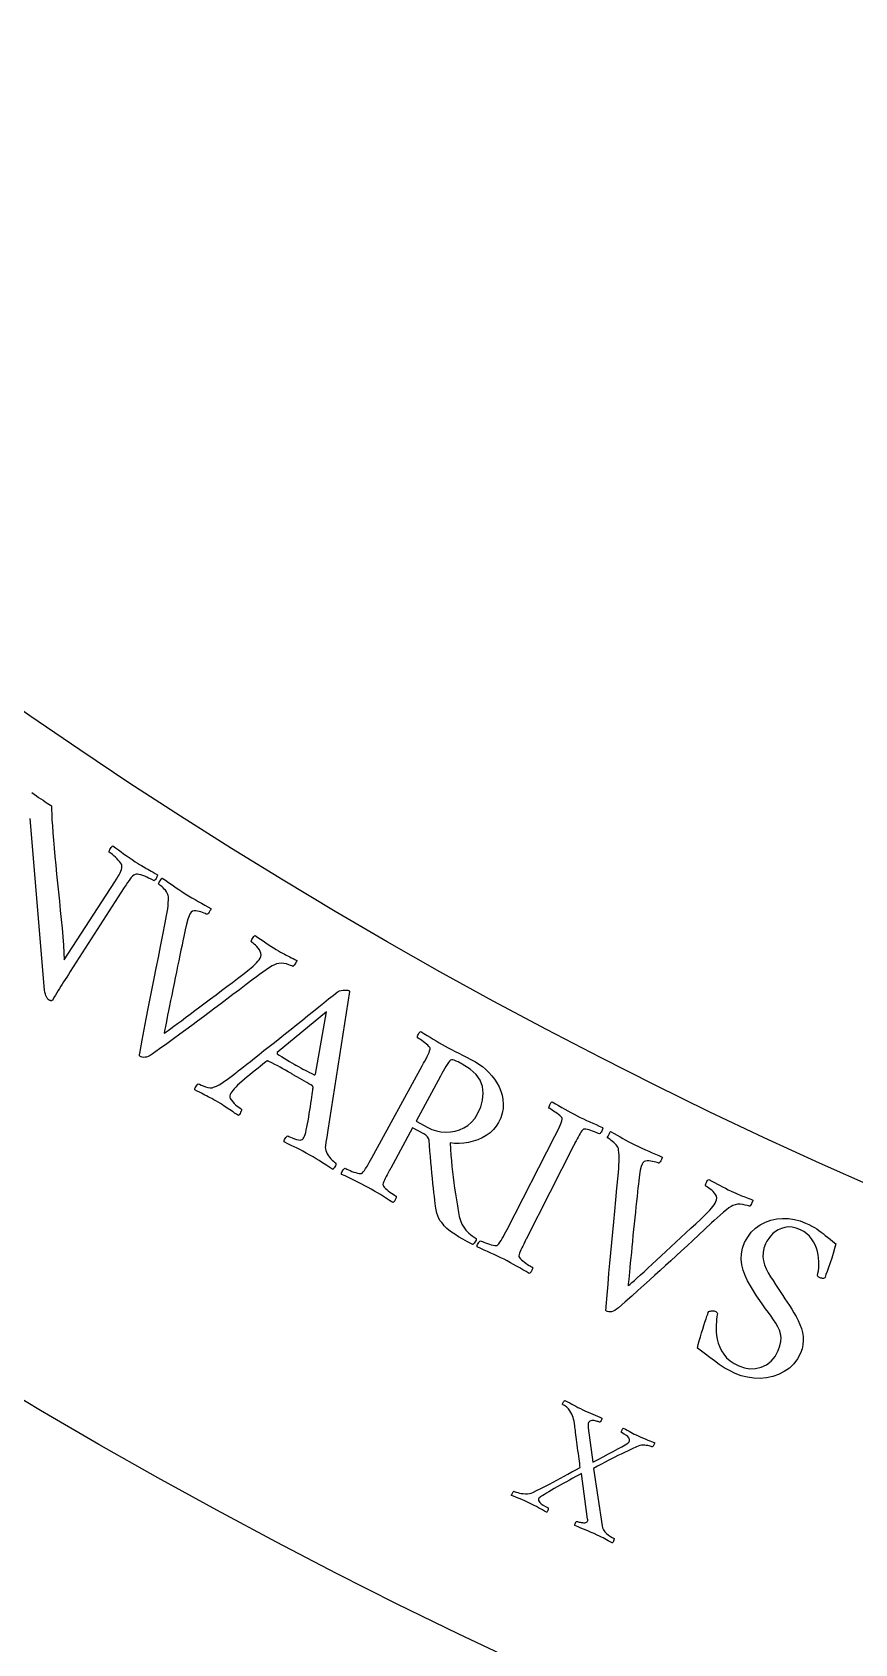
# Model space of a CAD drawing. Header units: millimetres. Extents: x -76 to 76, y -76 to 86.
# Drawn here: x -29.17 to -20.75, y -51.69 to -35.19 of the extents above; entities that cross this region are included whole.
import ezdxf

# ---------------------------------------------------------------- set-up
doc = ezdxf.new("R2010")
doc.units = ezdxf.units.MM
for name, color, linetype in [('CUT_OUTER', 1, 'Continuous'), ('ENGRAVE', 7, 'Continuous'), ('TEXT', 5, 'Continuous')]:
    doc.layers.add(name, color=color, linetype=linetype)

msp = doc.modelspace()

# ---------------------------------------------------------------- linework, layer by layer
at = {"layer": 'CUT_OUTER'}
msp.add_arc((0.0001, -0.0001), 75.9999, 179.913117, 0.0001, dxfattribs=at)
at = {"layer": 'ENGRAVE'}
for radius in [74.48, 74.48, 72.485, 68.78, 68.78, 65.854, 60.42, 60.42, 57.228, 51.3, 51.3]:
    msp.add_circle((0, 0), radius, dxfattribs=at)
at = {"layer": 'TEXT'}
msp.add_lwpolyline([(-29.1732, -42.9749), (-29.1498, -42.9917), (-29.1253, -43.0085), (-29.1253, -43.0085), (-29.1025, -43.024), (-29.08, -43.0392), (-29.0577, -43.0543), (-29.0356, -43.0691), (-29.0151, -43.0828), (-28.9972, -43.0943), (-28.982, -43.1035), (-28.9695, -43.1106), (-28.9697, -43.1498), (-28.9685, -43.1972), (-28.966, -43.2529), (-28.9621, -43.3169), (-28.9571, -43.3875), (-28.9511, -43.4632), (-28.9441, -43.5438), (-28.9362, -43.6295), (-28.9276, -43.7185), (-28.9186, -43.809), (-28.9093, -43.901), (-28.8997, -43.9945), (-28.89, -44.0882), (-28.8808, -44.1811), (-28.8719, -44.2731), (-28.8633, -44.3642), (-28.8556, -44.4524), (-28.8491, -44.5357), (-28.8439, -44.6141), (-28.84, -44.6876), (-28.3236, -43.8873), (-28.3065, -43.8606), (-28.2917, -43.8367), (-28.279, -43.8156), (-28.2685, -43.7973), (-28.2603, -43.7802), (-28.2544, -43.7627), (-28.2509, -43.7448), (-28.2499, -43.7265), (-28.2512, -43.7181), (-28.2557, -43.7078), (-28.2636, -43.6955), (-28.2747, -43.6814), (-28.2878, -43.6664), (-28.3016, -43.6516), (-28.3162, -43.6372), (-28.3315, -43.623), (-28.3463, -43.6101), (-28.3593, -43.5992), (-28.3704, -43.5905), (-28.3798, -43.584), (-28.3795, -43.5756), (-28.3772, -43.5668), (-28.373, -43.5576), (-28.3668, -43.5479), (-28.36, -43.5388), (-28.3541, -43.5312), (-28.3489, -43.5252), (-28.3447, -43.5208), (-28.3153, -43.5416), (-28.2869, -43.5619), (-28.2595, -43.5816), (-28.2331, -43.6009), (-28.2062, -43.6203), (-28.1774, -43.6404), (-28.1465, -43.6612), (-28.1136, -43.6827), (-28.0904, -43.6975), (-28.0693, -43.7108), (-28.0503, -43.7225), (-28.0335, -43.7326), (-28.0176, -43.7419), (-28.0014, -43.7513), (-27.9848, -43.7607), (-27.9678, -43.7701), (-27.9498, -43.78), (-27.9301, -43.7911), (-27.9087, -43.8032), (-27.8855, -43.8165), (-27.8866, -43.8226), (-27.8887, -43.8297), (-27.8917, -43.8377), (-27.8957, -43.8466), (-27.9008, -43.8555), (-27.9073, -43.8636), (-27.9151, -43.8709), (-27.9242, -43.8773), (-27.9323, -43.8725), (-27.9437, -43.8663), (-27.9586, -43.8588), (-27.9769, -43.8498), (-27.9969, -43.8406), (-28.0169, -43.8323), (-28.037, -43.8249), (-28.0571, -43.8184), (-28.0757, -43.8136), (-28.0914, -43.8113), (-28.1042, -43.8114), (-28.1141, -43.8139), (-28.1287, -43.822), (-28.1421, -43.8319), (-28.1545, -43.8436), (-28.1659, -43.8572), (-28.1778, -43.8737), (-28.1918, -43.8941), (-28.208, -43.9185), (-28.2264, -43.9468), (-28.7787, -44.8067), (-28.7976, -44.836), (-28.8152, -44.8635), (-28.8317, -44.8891), (-28.8469, -44.9128), (-28.8613, -44.9354), (-28.8753, -44.9576), (-28.8889, -44.9796), (-28.9021, -45.0012), (-28.9156, -45.0236), (-28.9301, -45.0478), (-28.9456, -45.0739), (-28.9621, -45.1019), (-28.9663, -45.1047), (-28.971, -45.1061), (-28.9763, -45.1059), (-28.9822, -45.1043), (-28.9879, -45.102), (-28.9925, -45.0999), (-28.9962, -45.0981), (-28.9989, -45.0966), (-29.0036, -45.0926), (-29.0089, -45.0863), (-29.0148, -45.0777), (-29.0214, -45.0668), (-29.0278, -45.0535), (-29.0332, -45.0378), (-29.0376, -45.0196), (-29.041, -44.999), (-29.1889, -43.2421)], dxfattribs=at)
for points in [[(-27.603, -44.0102), (-27.569, -44.0312), (-27.5352, -44.0514), (-27.5018, -44.0709), (-27.4686, -44.0896), (-27.4357, -44.1079), (-27.4031, -44.1262), (-27.3709, -44.1444), (-27.339, -44.1625), (-27.3406, -44.169), (-27.344, -44.1772), (-27.3495, -44.187), (-27.3568, -44.1984), (-27.3646, -44.209), (-27.3713, -44.2164), (-27.3768, -44.2204), (-27.3813, -44.2211), (-27.3872, -44.218), (-27.3963, -44.2137), (-27.4087, -44.2084), (-27.4243, -44.2021), (-27.4416, -44.1958), (-27.4593, -44.1909), (-27.4772, -44.1874), (-27.4954, -44.1851), (-27.5126, -44.1857), (-27.5277, -44.1904), (-27.5405, -44.1994), (-27.5511, -44.2126), (-27.5625, -44.2362), (-27.5748, -44.2721), (-27.5881, -44.3204), (-27.6023, -44.3809), (-27.6091, -44.4127), (-27.6169, -44.4494), (-27.6257, -44.4911), (-27.6354, -44.5376), (-27.6459, -44.5878), (-27.657, -44.6404), (-27.6686, -44.6956), (-27.6807, -44.7533), (-27.6931, -44.8122), (-27.7053, -44.8713), (-27.7173, -44.9304), (-27.7291, -44.9896), (-27.7406, -45.0477), (-27.7517, -45.1034), (-27.7625, -45.1567), (-27.7728, -45.2076), (-27.7825, -45.255), (-27.7912, -45.2978), (-27.7991, -45.3361), (-27.806, -45.3699), (-27.8117, -45.3979), (-27.8158, -45.4186), (-27.8183, -45.4323), (-27.8194, -45.4387), (-27.8113, -45.4333), (-27.7971, -45.4233), (-27.7765, -45.4086), (-27.7498, -45.3892), (-27.7179, -45.366), (-27.6821, -45.3397), (-27.6424, -45.3103), (-27.5988, -45.2778), (-27.5521, -45.2429), (-27.503, -45.2062), (-27.4516, -45.1677), (-27.3978, -45.1274), (-27.3427, -45.086), (-27.2873, -45.0443), (-27.2315, -45.0022), (-27.1754, -44.9597), (-27.1199, -44.9176), (-27.0662, -44.8767), (-27.0143, -44.8371), (-26.964, -44.7986), (-26.9452, -44.784), (-26.9267, -44.7685), (-26.9083, -44.7521), (-26.8902, -44.7348), (-26.8734, -44.7175), (-26.8589, -44.7011), (-26.8467, -44.6855), (-26.837, -44.6707), (-26.8288, -44.6531), (-26.8257, -44.6355), (-26.8275, -44.6178), (-26.8343, -44.6002), (-26.8443, -44.5832), (-26.8556, -44.5671), (-26.8683, -44.5522), (-26.8823, -44.5382), (-26.896, -44.526), (-26.9077, -44.5162), (-26.9172, -44.5087), (-26.9247, -44.5036), (-26.9264, -44.4978), (-26.9254, -44.49), (-26.9217, -44.4803), (-26.9154, -44.4686), (-26.9078, -44.4573), (-26.9004, -44.4488), (-26.8931, -44.4429), (-26.8861, -44.4397), (-26.8581, -44.4582), (-26.831, -44.4764), (-26.8048, -44.4941), (-26.7795, -44.5115), (-26.7541, -44.5288), (-26.7276, -44.5461), (-26.7, -44.5635), (-26.6714, -44.5809), (-26.6478, -44.5949), (-26.6267, -44.6073), (-26.608, -44.6179), (-26.5918, -44.6269), (-26.5769, -44.6349), (-26.5621, -44.6427), (-26.5473, -44.6503), (-26.5325, -44.6577), (-26.517, -44.6654), (-26.4998, -44.6741), (-26.4811, -44.6837), (-26.4606, -44.6943), (-26.4622, -44.7009), (-26.4658, -44.7092), (-26.4716, -44.7193), (-26.4795, -44.7311), (-26.4876, -44.742), (-26.494, -44.7494), (-26.4987, -44.7533), (-26.5017, -44.7538), (-26.5107, -44.7494), (-26.5248, -44.7439), (-26.5438, -44.7373), (-26.5679, -44.7295), (-26.5941, -44.7233), (-26.6197, -44.7211), (-26.6447, -44.7231), (-26.669, -44.7293), (-26.6878, -44.7369), (-26.7114, -44.7493), (-26.74, -44.7664), (-26.7734, -44.7883), (-26.8086, -44.8126), (-26.8425, -44.8366), (-26.875, -44.8606), (-26.9061, -44.8844), (-26.9784, -44.9396), (-27.0476, -44.9924), (-27.1139, -45.0428), (-27.1772, -45.0909), (-27.2385, -45.1373), (-27.299, -45.1828), (-27.3586, -45.2272), (-27.4173, -45.2707), (-27.4761, -45.314), (-27.536, -45.3582), (-27.5971, -45.4032), (-27.6594, -45.4489), (-27.724, -45.4962), (-27.7924, -45.5457), (-27.8645, -45.5974), (-27.9404, -45.6513), (-27.9612, -45.665), (-27.9805, -45.6751), (-27.9981, -45.6817), (-28.0141, -45.6847), (-28.0288, -45.6849), (-28.0425, -45.6831), (-28.0551, -45.6793), (-28.0667, -45.6735), (-28.0693, -45.6707), (-28.0706, -45.6662), (-28.0705, -45.6602), (-28.069, -45.6525), (-28.0671, -45.6445), (-28.0658, -45.6374), (-28.0651, -45.6313), (-28.065, -45.6262), (-28.0431, -45.5104), (-28.0217, -45.3985), (-28.0009, -45.2907), (-27.9807, -45.1867), (-27.9606, -45.0844), (-27.9402, -44.9813), (-27.9195, -44.8773), (-27.8986, -44.7726), (-27.8771, -44.6646), (-27.8547, -44.5511), (-27.8315, -44.432), (-27.8073, -44.3074), (-27.7997, -44.2692), (-27.793, -44.2328), (-27.7872, -44.1981), (-27.7822, -44.1651), (-27.7783, -44.1333), (-27.7758, -44.1022), (-27.7746, -44.0718), (-27.7748, -44.042), (-27.776, -44.0297), (-27.7798, -44.0168), (-27.7862, -44.0034), (-27.7953, -43.9895), (-27.8059, -43.9757), (-27.8169, -43.9629), (-27.8283, -43.9509), (-27.84, -43.9399), (-27.8513, -43.9301), (-27.8611, -43.9219), (-27.8696, -43.9154), (-27.8766, -43.9105), (-27.8764, -43.9081), (-27.8736, -43.9022), (-27.8682, -43.8928), (-27.8601, -43.8799), (-27.8518, -43.867), (-27.8453, -43.8576), (-27.8407, -43.8519), (-27.838, -43.8497), (-27.8041, -43.8728), (-27.7734, -43.8941), (-27.7458, -43.9135), (-27.7213, -43.9312), (-27.6967, -43.9487), (-27.6688, -43.9677), (-27.6375, -43.9882), (-27.603, -44.0102)], [(-27.0895, -45.8477), (-27.0862, -45.8451), (-27.0762, -45.8372), (-27.0596, -45.8242), (-27.0363, -45.8058), (-27.0074, -45.783), (-26.9739, -45.7564), (-26.9357, -45.7259), (-26.8929, -45.6917), (-26.8464, -45.6546), (-26.7971, -45.6155), (-26.7451, -45.5745), (-26.6903, -45.5315), (-26.6339, -45.4872), (-26.5769, -45.4421), (-26.5193, -45.3962), (-26.4612, -45.3494), (-26.4033, -45.3028), (-26.3467, -45.2571), (-26.2913, -45.2124), (-26.237, -45.1687), (-26.1849, -45.1267), (-26.1361, -45.0873), (-26.0905, -45.0506), (-26.048, -45.0164), (-26.037, -45.0105), (-26.0231, -45.0055), (-26.0063, -45.0015), (-25.9866, -44.9984), (-25.9672, -44.9966), (-25.9511, -44.9966), (-25.9384, -44.9983), (-25.9291, -45.0018), (-25.9271, -45.003), (-25.9257, -45.0042), (-25.9247, -45.0052), (-25.9243, -45.0061), (-25.9239, -45.0072), (-25.9232, -45.0086), (-25.9221, -45.0104), (-25.9207, -45.0126), (-26.1448, -46.4313), (-26.1552, -46.5015), (-26.1627, -46.5541), (-26.1674, -46.5892), (-26.1692, -46.6066), (-26.1689, -46.6224), (-26.1654, -46.639), (-26.1588, -46.6561), (-26.149, -46.674), (-26.1373, -46.6915), (-26.1249, -46.7078), (-26.1117, -46.7228), (-26.0979, -46.7365), (-26.0849, -46.7483), (-26.0743, -46.7574), (-26.0661, -46.7639), (-26.0603, -46.7678), (-26.0601, -46.7763), (-26.0621, -46.7856), (-26.0664, -46.7956), (-26.073, -46.8064), (-26.08, -46.8164), (-26.0857, -46.824), (-26.0901, -46.8292), (-26.0932, -46.832), (-26.124, -46.8119), (-26.1532, -46.793), (-26.1808, -46.7751), (-26.2067, -46.7582), (-26.2332, -46.7414), (-26.2624, -46.7236), (-26.2945, -46.7048), (-26.3293, -46.6849), (-26.3662, -46.6643), (-26.4002, -46.6459), (-26.4311, -46.6298), (-26.4589, -46.616), (-26.4869, -46.6024), (-26.5183, -46.587), (-26.5529, -46.57), (-26.5909, -46.5512), (-26.5918, -46.5436), (-26.5904, -46.5352), (-26.5868, -46.5257), (-26.5809, -46.5154), (-26.574, -46.5056), (-26.567, -46.4981), (-26.56, -46.4929), (-26.5529, -46.4899), (-26.5411, -46.496), (-26.5259, -46.5027), (-26.5073, -46.5101), (-26.4854, -46.518), (-26.4632, -46.525), (-26.444, -46.5293), (-26.4279, -46.531), (-26.4147, -46.5301), (-26.4077, -46.527), (-26.4009, -46.5216), (-26.3943, -46.5139), (-26.3879, -46.5039), (-26.3821, -46.4915), (-26.3761, -46.4746), (-26.37, -46.4532), (-26.3637, -46.4273), (-26.3574, -46.398), (-26.3512, -46.3667), (-26.3451, -46.3332), (-26.3391, -46.2977), (-26.3332, -46.2613), (-26.3276, -46.2253), (-26.3222, -46.1898), (-26.317, -46.1547), (-26.3122, -46.1214), (-26.3078, -46.0911), (-26.3038, -46.0639), (-26.3003, -46.0398), (-26.2974, -46.02), (-26.2954, -46.0059), (-26.2941, -45.9974), (-26.2937, -45.9946), (-26.2938, -45.9942), (-26.2942, -45.9929), (-26.2948, -45.9907), (-26.2956, -45.9876), (-26.2967, -45.9844), (-26.2981, -45.9817), (-26.2999, -45.9796), (-26.302, -45.978), (-26.3191, -45.9669), (-26.3383, -45.955), (-26.3596, -45.9422), (-26.3831, -45.9286), (-26.4071, -45.9147), (-26.4303, -45.9014), (-26.4527, -45.8885), (-26.4743, -45.8761), (-26.4798, -45.8729), (-26.4854, -45.8697), (-26.4909, -45.8664), (-26.4965, -45.8632), (-26.5019, -45.8601), (-26.507, -45.8571), (-26.5119, -45.8543), (-26.5165, -45.8517), (-26.5486, -45.8332), (-26.5783, -45.8163), (-26.6055, -45.8009), (-26.6304, -45.7871), (-26.6558, -45.7734), (-26.6847, -45.7581), (-26.7173, -45.7412), (-26.7533, -45.7228), (-26.7547, -45.7223), (-26.7566, -45.722), (-26.759, -45.722), (-26.7619, -45.7223), (-26.7647, -45.7226), (-26.7667, -45.7228), (-26.7679, -45.723), (-26.7683, -45.723), (-26.771, -45.7252), (-26.779, -45.7317), (-26.7923, -45.7425), (-26.811, -45.7577), (-26.8333, -45.7758), (-26.8577, -45.7956), (-26.8842, -45.8169), (-26.9128, -45.8397), (-26.9417, -45.8631), (-26.9694, -45.886), (-26.9959, -45.9082), (-27.0211, -45.9299), (-27.0458, -45.9511), (-27.0675, -45.9712), (-27.0861, -45.9902), (-27.1015, -46.008), (-27.1145, -46.0244), (-27.1256, -46.0393), (-27.1349, -46.0527), (-27.1424, -46.0646), (-27.147, -46.0774), (-27.1466, -46.0916), (-27.1412, -46.107), (-27.1306, -46.1238), (-27.117, -46.1406), (-27.1024, -46.1564), (-27.0868, -46.1711), (-27.0701, -46.1846), (-27.0546, -46.1964), (-27.0421, -46.2055), (-27.0329, -46.212), (-27.0268, -46.216), (-27.0267, -46.2206), (-27.0283, -46.2274), (-27.0315, -46.2364), (-27.0364, -46.2477), (-27.042, -46.259), (-27.0477, -46.2683), (-27.0532, -46.2755), (-27.0587, -46.2808), (-27.0786, -46.2677), (-27.097, -46.2555), (-27.1137, -46.2441), (-27.129, -46.2337), (-27.1435, -46.2237), (-27.1579, -46.2137), (-27.1724, -46.2037), (-27.1868, -46.1937), (-27.2026, -46.1832), (-27.2208, -46.1715), (-27.2416, -46.1586), (-27.265, -46.1447), (-27.2887, -46.1308), (-27.3106, -46.1184), (-27.3307, -46.1075), (-27.349, -46.0979), (-27.3664, -46.0891), (-27.3838, -46.0802), (-27.4012, -46.0714), (-27.4186, -46.0625), (-27.4371, -46.053), (-27.4578, -46.0422), (-27.4808, -46.0299), (-27.506, -46.0164), (-27.5059, -46.0118), (-27.5039, -46.0053), (-27.4999, -45.9967), (-27.4939, -45.9861), (-27.4872, -45.9754), (-27.4808, -45.9666), (-27.4747, -45.9596), (-27.469, -45.9545), (-27.4569, -45.9609), (-27.4405, -45.9682), (-27.4199, -45.9762), (-27.3951, -45.9851), (-27.3698, -45.9924), (-27.3476, -45.9958), (-27.3285, -45.9953), (-27.3125, -45.9908), (-27.2836, -45.9787), (-27.2552, -45.9646), (-27.2273, -45.9485), (-27.1999, -45.9304), (-27.1727, -45.9109), (-27.1452, -45.8906), (-27.1175, -45.8695), (-27.0895, -45.8477)], [(-26.1575, -45.2207), (-26.6613, -45.6365), (-26.6614, -45.6368), (-26.6617, -45.6378), (-26.6621, -45.6394), (-26.6628, -45.6416), (-26.6633, -45.6439), (-26.6633, -45.6457), (-26.6629, -45.6471), (-26.6621, -45.648), (-26.6406, -45.6619), (-26.617, -45.6769), (-26.5912, -45.6929), (-26.5633, -45.71), (-26.5357, -45.7267), (-26.5109, -45.7415), (-26.4889, -45.7545), (-26.4697, -45.7657), (-26.4448, -45.78), (-26.4209, -45.7932), (-26.3981, -45.8054), (-26.3764, -45.8166), (-26.3547, -45.8276), (-26.3321, -45.8391), (-26.3084, -45.8512), (-26.2838, -45.8638), (-26.2816, -45.8646), (-26.2794, -45.8645), (-26.2773, -45.8634), (-26.2751, -45.8614), (-26.2732, -45.8593), (-26.2719, -45.8577), (-26.271, -45.8568), (-26.2708, -45.8565)], [(-24.6335, -45.7326), (-24.5975, -45.754), (-24.5626, -45.7788), (-24.5288, -45.807), (-24.4961, -45.8385), (-24.4654, -45.8728), (-24.4377, -45.9091), (-24.413, -45.9473), (-24.3913, -45.9876), (-24.3734, -46.0296), (-24.3604, -46.0728), (-24.352, -46.1174), (-24.3484, -46.1632), (-24.3505, -46.2098), (-24.3591, -46.2568), (-24.3744, -46.3042), (-24.3963, -46.3518), (-24.4198, -46.39), (-24.4486, -46.4247), (-24.4826, -46.4559), (-24.5217, -46.4836), (-24.5645, -46.5076), (-24.6091, -46.5277), (-24.6557, -46.5438), (-24.7043, -46.5559), (-24.753, -46.5639), (-24.8005, -46.5675), (-24.8465, -46.5666), (-24.8911, -46.5614), (-24.8876, -46.6248), (-24.8835, -46.6858), (-24.8788, -46.7446), (-24.8736, -46.8012), (-24.8678, -46.8566), (-24.8613, -46.9123), (-24.8541, -46.9681), (-24.8462, -47.024), (-24.8376, -47.0816), (-24.8283, -47.1422), (-24.8184, -47.2059), (-24.8078, -47.2726), (-24.7989, -47.3154), (-24.7869, -47.3547), (-24.7718, -47.3906), (-24.7535, -47.423), (-24.7307, -47.4533), (-24.7017, -47.4827), (-24.6666, -47.5113), (-24.6253, -47.539), (-24.6245, -47.5465), (-24.6264, -47.5551), (-24.631, -47.5649), (-24.6385, -47.5757), (-24.6465, -47.5859), (-24.6529, -47.5936), (-24.6576, -47.5989), (-24.6608, -47.6018), (-24.7146, -47.5732), (-24.7632, -47.5461), (-24.8065, -47.5204), (-24.8444, -47.4961), (-24.8771, -47.4736), (-24.9045, -47.4533), (-24.9266, -47.4353), (-24.9435, -47.4194), (-24.9534, -47.4076), (-24.9649, -47.3932), (-24.978, -47.3764), (-24.9928, -47.3571), (-25.0072, -47.3346), (-25.0192, -47.3085), (-25.0289, -47.2787), (-25.0363, -47.2452), (-25.0386, -47.2296), (-25.0416, -47.2082), (-25.0451, -47.181), (-25.0492, -47.148), (-25.0537, -47.1103), (-25.0583, -47.0688), (-25.0631, -47.0236), (-25.0681, -46.9747), (-25.0732, -46.923), (-25.0784, -46.8695), (-25.0838, -46.8144), (-25.0892, -46.7575), (-25.0945, -46.7002), (-25.0994, -46.6436), (-25.1039, -46.5877), (-25.1081, -46.5325), (-25.1126, -46.5147), (-25.123, -46.4982), (-25.1391, -46.4829), (-25.161, -46.4688), (-25.2757, -46.4065), (-25.4998, -46.8179), (-25.5017, -46.8213), (-25.5035, -46.8247), (-25.5054, -46.8281), (-25.5072, -46.8315), (-25.5091, -46.8349), (-25.5109, -46.8383), (-25.5127, -46.8417), (-25.5146, -46.8451), (-25.526, -46.8661), (-25.5366, -46.8862), (-25.5466, -46.9054), (-25.5559, -46.9237), (-25.5641, -46.9409), (-25.5708, -46.957), (-25.5758, -46.9719), (-25.5794, -46.9857), (-25.5784, -46.9933), (-25.5738, -47.0026), (-25.5657, -47.0134), (-25.554, -47.0258), (-25.54, -47.0388), (-25.5251, -47.0514), (-25.5092, -47.0636), (-25.4923, -47.0754), (-25.4763, -47.086), (-25.4629, -47.0946), (-25.4521, -47.1013), (-25.444, -47.1059), (-25.4438, -47.113), (-25.4453, -47.1213), (-25.4484, -47.131), (-25.4531, -47.142), (-25.4588, -47.1524), (-25.4649, -47.1604), (-25.4714, -47.1661), (-25.4782, -47.1694), (-25.511, -47.1488), (-25.543, -47.1288), (-25.5745, -47.1093), (-25.6053, -47.0903), (-25.636, -47.0716), (-25.6675, -47.0531), (-25.6995, -47.0348), (-25.7322, -47.0166), (-25.7644, -46.9993), (-25.797, -46.9822), (-25.8302, -46.9653), (-25.8639, -46.9487), (-25.8979, -46.9322), (-25.9324, -46.9157), (-25.9672, -46.8991), (-26.0023, -46.8825), (-26.0033, -46.875), (-26.002, -46.8665), (-25.9985, -46.857), (-25.9928, -46.8466), (-25.9861, -46.8367), (-25.9796, -46.8288), (-25.9734, -46.8231), (-25.9674, -46.8194), (-25.959, -46.8238), (-25.9476, -46.8293), (-25.9331, -46.8359), (-25.9156, -46.8437), (-25.8965, -46.8516), (-25.8775, -46.8585), (-25.8585, -46.8645), (-25.8395, -46.8696), (-25.8224, -46.8729), (-25.8089, -46.8739), (-25.7992, -46.8725), (-25.7931, -46.8687), (-25.7811, -46.8564), (-25.769, -46.8416), (-25.7567, -46.8242), (-25.7444, -46.8044), (-25.7319, -46.7828), (-25.7191, -46.7603), (-25.7059, -46.7369), (-25.6924, -46.7125), (-25.1773, -45.7707), (-25.1639, -45.7462), (-25.1511, -45.7224), (-25.1388, -45.6991), (-25.127, -45.6765), (-25.1165, -45.655), (-25.1081, -45.6351), (-25.1019, -45.6168), (-25.0978, -45.6), (-25.0973, -45.592), (-25.101, -45.5828), (-25.1088, -45.5725), (-25.1209, -45.5609), (-25.1353, -45.5488), (-25.1502, -45.537), (-25.1656, -45.5254), (-25.1815, -45.5142), (-25.1964, -45.5039), (-25.209, -45.4956), (-25.2192, -45.4891), (-25.227, -45.4845), (-25.227, -45.4775), (-25.2254, -45.4692), (-25.2221, -45.4596), (-25.2172, -45.4487), (-25.2114, -45.4384), (-25.2052, -45.4304), (-25.1988, -45.4247), (-25.192, -45.4215), (-25.1599, -45.4409), (-25.1282, -45.4601), (-25.097, -45.4793), (-25.0663, -45.4984), (-25.0357, -45.5171), (-25.0051, -45.5353), (-24.9743, -45.553), (-24.9435, -45.5702), (-24.9108, -45.5879), (-24.8766, -45.606), (-24.8411, -45.6244), (-24.8041, -45.6433), (-24.7652, -45.6631), (-24.7238, -45.6846), (-24.6799, -45.7078), (-24.6335, -45.7326)], [(-24.6113, -46.2643), (-24.5792, -46.1922), (-24.5601, -46.1216), (-24.5542, -46.0524), (-24.5613, -45.9846), (-24.5844, -45.9199), (-24.6265, -45.8599), (-24.6877, -45.8045), (-24.768, -45.7536), (-24.7794, -45.7477), (-24.7935, -45.7406), (-24.8104, -45.7323), (-24.8302, -45.7229), (-24.8496, -45.7149), (-24.8656, -45.7109), (-24.8783, -45.711), (-24.8876, -45.7151), (-24.8981, -45.7248), (-24.9095, -45.7387), (-24.9218, -45.7566), (-24.9352, -45.7786), (-24.9489, -45.8027), (-24.9626, -45.827), (-24.9763, -45.8516), (-24.9898, -45.8763), (-25.2388, -46.3387), (-25.1219, -46.4021), (-25.0784, -46.4225), (-25.0331, -46.4373), (-24.9861, -46.4466), (-24.9375, -46.4504), (-24.8887, -46.4485), (-24.8413, -46.4406), (-24.7954, -46.4269), (-24.7508, -46.4072), (-24.7093, -46.3813), (-24.6722, -46.3489), (-24.6395, -46.3099), (-24.6113, -46.2643)], [(-23.5925, -46.284), (-23.5601, -46.3003), (-23.5279, -46.3159), (-23.4958, -46.3308), (-23.464, -46.345), (-23.4319, -46.3592), (-23.3992, -46.3738), (-23.3659, -46.3889), (-23.3319, -46.4045), (-23.3308, -46.4119), (-23.3318, -46.4204), (-23.3349, -46.4299), (-23.3402, -46.4406), (-23.3464, -46.4508), (-23.3525, -46.4589), (-23.3585, -46.4649), (-23.3642, -46.4689), (-23.3725, -46.465), (-23.3838, -46.4601), (-23.3982, -46.4542), (-23.4155, -46.4474), (-23.4342, -46.4404), (-23.4526, -46.4341), (-23.4706, -46.4285), (-23.4882, -46.4236), (-23.5043, -46.4204), (-23.5173, -46.4197), (-23.5275, -46.4216), (-23.5347, -46.4261), (-23.544, -46.4369), (-23.5534, -46.4498), (-23.5631, -46.4647), (-23.5728, -46.4818), (-23.5829, -46.5003), (-23.5932, -46.5198), (-23.6038, -46.5402), (-23.6147, -46.5615), (-23.6165, -46.565), (-23.6182, -46.5684), (-23.62, -46.5719), (-23.6217, -46.5753), (-23.6235, -46.5788), (-23.6252, -46.5822), (-23.6269, -46.5856), (-23.6287, -46.5891), (-24.1142, -47.5464), (-24.116, -47.5499), (-24.1177, -47.5533), (-24.1195, -47.5568), (-24.1212, -47.5602), (-24.123, -47.5637), (-24.1247, -47.5671), (-24.1265, -47.5705), (-24.1282, -47.574), (-24.1389, -47.5953), (-24.149, -47.6157), (-24.1585, -47.6352), (-24.1672, -47.6538), (-24.1749, -47.6713), (-24.1811, -47.6875), (-24.1857, -47.7026), (-24.1888, -47.7164), (-24.1876, -47.7241), (-24.1828, -47.7332), (-24.1743, -47.7438), (-24.1623, -47.7558), (-24.1479, -47.7684), (-24.1326, -47.7806), (-24.1164, -47.7923), (-24.0992, -47.8036), (-24.0829, -47.8137), (-24.0692, -47.8219), (-24.0583, -47.8282), (-24.05, -47.8327), (-24.0496, -47.8397), (-24.0508, -47.8481), (-24.0536, -47.8578), (-24.058, -47.8689), (-24.0635, -47.8795), (-24.0693, -47.8878), (-24.0756, -47.8936), (-24.0823, -47.8971), (-24.1157, -47.8775), (-24.1483, -47.8584), (-24.1803, -47.8398), (-24.2116, -47.8217), (-24.2429, -47.804), (-24.2749, -47.7864), (-24.3075, -47.769), (-24.3407, -47.7518), (-24.3734, -47.7355), (-24.4065, -47.7193), (-24.4401, -47.7035), (-24.4743, -47.6879), (-24.5088, -47.6724), (-24.5438, -47.6568), (-24.579, -47.6413), (-24.6146, -47.6257), (-24.6158, -47.6182), (-24.6148, -47.6097), (-24.6116, -47.6001), (-24.6062, -47.5895), (-24.5998, -47.5794), (-24.5935, -47.5714), (-24.5875, -47.5655), (-24.5816, -47.5617), (-24.5731, -47.5658), (-24.5615, -47.5709), (-24.5468, -47.5771), (-24.5291, -47.5844), (-24.5098, -47.5917), (-24.4905, -47.5981), (-24.4714, -47.6035), (-24.4522, -47.608), (-24.435, -47.6109), (-24.4216, -47.6115), (-24.4119, -47.6097), (-24.4059, -47.6058), (-24.3942, -47.5931), (-24.3826, -47.578), (-24.3709, -47.5603), (-24.3591, -47.5401), (-24.3473, -47.5181), (-24.3351, -47.4953), (-24.3226, -47.4715), (-24.3099, -47.4467), (-23.8204, -46.4914), (-23.8077, -46.4665), (-23.7956, -46.4423), (-23.7839, -46.4187), (-23.7728, -46.3957), (-23.763, -46.3739), (-23.7552, -46.3538), (-23.7495, -46.3352), (-23.7459, -46.3184), (-23.7456, -46.3104), (-23.7496, -46.3013), (-23.7577, -46.2912), (-23.7701, -46.2799), (-23.7849, -46.2682), (-23.8004, -46.2568), (-23.8165, -46.2455), (-23.8332, -46.2344), (-23.8489, -46.2244), (-23.8621, -46.2163), (-23.8727, -46.21), (-23.8807, -46.2056), (-23.8809, -46.1986), (-23.8795, -46.1903), (-23.8765, -46.1806), (-23.872, -46.1695), (-23.8664, -46.159), (-23.8605, -46.1508), (-23.8542, -46.145), (-23.8476, -46.1416), (-23.8148, -46.16), (-23.7824, -46.1785), (-23.7503, -46.1969), (-23.7185, -46.2153), (-23.6869, -46.2334), (-23.6554, -46.2508), (-23.624, -46.2677), (-23.5925, -46.284)], [(-23.0008, -46.5809), (-22.9648, -46.5984), (-22.9292, -46.6151), (-22.894, -46.6311), (-22.859, -46.6464), (-22.8245, -46.6612), (-22.7902, -46.6761), (-22.7563, -46.6909), (-22.7228, -46.7057), (-22.7236, -46.7124), (-22.7263, -46.7208), (-22.7307, -46.7311), (-22.7368, -46.7433), (-22.7435, -46.7546), (-22.7494, -46.7626), (-22.7545, -46.7672), (-22.7588, -46.7683), (-22.765, -46.7658), (-22.7746, -46.7625), (-22.7874, -46.7585), (-22.8036, -46.7537), (-22.8215, -46.7493), (-22.8395, -46.7462), (-22.8577, -46.7445), (-22.876, -46.7441), (-22.8931, -46.7464), (-22.9076, -46.7526), (-22.9195, -46.7629), (-22.9287, -46.7771), (-22.9376, -46.8017), (-22.9463, -46.8387), (-22.9546, -46.888), (-22.9625, -46.9497), (-22.9661, -46.982), (-22.9702, -47.0194), (-22.9747, -47.0616), (-22.9796, -47.1089), (-22.985, -47.1599), (-22.9906, -47.2134), (-22.9966, -47.2695), (-23.0029, -47.3281), (-23.0092, -47.388), (-23.0153, -47.4479), (-23.0212, -47.508), (-23.027, -47.5681), (-23.0326, -47.6271), (-23.038, -47.6836), (-23.0433, -47.7377), (-23.0484, -47.7894), (-23.0532, -47.8375), (-23.0576, -47.881), (-23.0615, -47.9199), (-23.065, -47.9543), (-23.0678, -47.9826), (-23.0698, -48.0037), (-23.0709, -48.0175), (-23.0713, -48.024), (-23.0639, -48.0179), (-23.0507, -48.0065), (-23.0318, -47.9898), (-23.0071, -47.9678), (-22.9778, -47.9414), (-22.9448, -47.9116), (-22.9083, -47.8784), (-22.8682, -47.8416), (-22.8253, -47.8021), (-22.7801, -47.7607), (-22.7329, -47.7172), (-22.6835, -47.6716), (-22.6328, -47.6249), (-22.5819, -47.5777), (-22.5307, -47.5302), (-22.4792, -47.4822), (-22.4283, -47.4347), (-22.379, -47.3886), (-22.3313, -47.3439), (-22.2852, -47.3005), (-22.268, -47.2841), (-22.2511, -47.2668), (-22.2346, -47.2486), (-22.2183, -47.2296), (-22.2033, -47.2107), (-22.1905, -47.1929), (-22.18, -47.1761), (-22.1718, -47.1605), (-22.1655, -47.1421), (-22.1642, -47.1242), (-22.1678, -47.1069), (-22.1763, -47.09), (-22.1879, -47.0741), (-22.2008, -47.0593), (-22.215, -47.0457), (-22.2304, -47.0332), (-22.2452, -47.0225), (-22.2578, -47.0139), (-22.2681, -47.0074), (-22.276, -47.0031), (-22.2783, -46.9975), (-22.278, -46.9897), (-22.2754, -46.9796), (-22.2703, -46.9674), (-22.2639, -46.9553), (-22.2574, -46.946), (-22.2508, -46.9395), (-22.2441, -46.9356), (-22.2144, -46.9512), (-22.1856, -46.9665), (-22.1577, -46.9815), (-22.1307, -46.9963), (-22.1037, -47.0109), (-22.0756, -47.0254), (-22.0464, -47.0399), (-22.0162, -47.0543), (-21.9913, -47.0659), (-21.969, -47.076), (-21.9494, -47.0847), (-21.9324, -47.092), (-21.9167, -47.0985), (-21.9012, -47.1048), (-21.8857, -47.1108), (-21.8703, -47.1166), (-21.854, -47.1227), (-21.8361, -47.1296), (-21.8164, -47.1373), (-21.795, -47.1458), (-21.7959, -47.1525), (-21.7986, -47.1612), (-21.8034, -47.1717), (-21.81, -47.1843), (-21.817, -47.1959), (-21.8226, -47.204), (-21.8269, -47.2084), (-21.8298, -47.2091), (-21.8392, -47.2057), (-21.8538, -47.2016), (-21.8734, -47.1969), (-21.8981, -47.1917), (-21.9249, -47.1881), (-21.9506, -47.1886), (-21.9752, -47.1931), (-21.9987, -47.2017), (-22.0167, -47.2111), (-22.0389, -47.2259), (-22.0656, -47.2458), (-22.0966, -47.271), (-22.1292, -47.2987), (-22.1604, -47.3261), (-22.1904, -47.3532), (-22.219, -47.38), (-22.2852, -47.4422), (-22.3488, -47.5018), (-22.4096, -47.5587), (-22.4677, -47.6129), (-22.524, -47.6653), (-22.5795, -47.7167), (-22.6343, -47.7669), (-22.6883, -47.8161), (-22.7424, -47.8652), (-22.7976, -47.9152), (-22.8538, -47.9661), (-22.9111, -48.018), (-22.9706, -48.0716), (-23.0336, -48.1277), (-23.1002, -48.1865), (-23.1702, -48.2478), (-23.1895, -48.2635), (-23.2076, -48.2756), (-23.2245, -48.2839), (-23.2401, -48.2885), (-23.2547, -48.2902), (-23.2685, -48.2898), (-23.2814, -48.2873), (-23.2936, -48.2827), (-23.2965, -48.2802), (-23.2982, -48.2759), (-23.2987, -48.2698), (-23.298, -48.262), (-23.2969, -48.2539), (-23.2964, -48.2467), (-23.2963, -48.2406), (-23.2967, -48.2355), (-23.2866, -48.118), (-23.2767, -48.0046), (-23.2669, -47.8951), (-23.2573, -47.7897), (-23.2477, -47.6859), (-23.2379, -47.5812), (-23.2278, -47.4757), (-23.2176, -47.3693), (-23.2071, -47.2598), (-23.1964, -47.1446), (-23.1854, -47.0238), (-23.174, -46.8973), (-23.1703, -46.8586), (-23.1673, -46.8217), (-23.165, -46.7866), (-23.1634, -46.7532), (-23.1628, -46.7212), (-23.1634, -46.69), (-23.1653, -46.6596), (-23.1685, -46.63), (-23.1709, -46.6178), (-23.176, -46.6054), (-23.1838, -46.5928), (-23.1943, -46.5798), (-23.2062, -46.5672), (-23.2184, -46.5555), (-23.231, -46.5448), (-23.2438, -46.535), (-23.2559, -46.5264), (-23.2665, -46.5193), (-23.2756, -46.5137), (-23.2832, -46.5095), (-23.2832, -46.5071), (-23.281, -46.5009), (-23.2765, -46.491), (-23.2698, -46.4773), (-23.2628, -46.4637), (-23.2573, -46.4537), (-23.2533, -46.4475), (-23.2509, -46.4451), (-23.2148, -46.4646), (-23.1821, -46.4827), (-23.1527, -46.4993), (-23.1265, -46.5143), (-23.1003, -46.5293), (-23.0706, -46.5453), (-23.0374, -46.5626), (-23.0008, -46.5809)], [(-21.2548, -47.3805), (-21.221, -47.3963), (-21.1906, -47.4117), (-21.1637, -47.4269), (-21.1402, -47.4416), (-21.1185, -47.4567), (-21.0968, -47.4726), (-21.0751, -47.4893), (-21.0535, -47.5069), (-21.0305, -47.5259), (-21.0047, -47.5468), (-20.9762, -47.5696), (-20.9448, -47.5943), (-20.9581, -47.6423), (-20.9724, -47.6908), (-20.9878, -47.7397), (-21.0042, -47.789), (-21.0201, -47.8353), (-21.0342, -47.8752), (-21.0462, -47.9089), (-21.0564, -47.9361), (-21.059, -47.9416), (-21.0638, -47.9452), (-21.071, -47.9468), (-21.0804, -47.9467), (-21.0904, -47.9453), (-21.0992, -47.9437), (-21.1068, -47.9416), (-21.1132, -47.9393), (-21.1207, -47.9353), (-21.1267, -47.9305), (-21.1314, -47.9249), (-21.1346, -47.9186), (-21.1284, -47.895), (-21.1236, -47.8685), (-21.1205, -47.8394), (-21.1188, -47.8074), (-21.1191, -47.7738), (-21.1218, -47.7399), (-21.127, -47.7056), (-21.1345, -47.6709), (-21.1447, -47.6367), (-21.1579, -47.6039), (-21.1741, -47.5723), (-21.1932, -47.542), (-21.2157, -47.5141), (-21.2419, -47.4896), (-21.2719, -47.4685), (-21.3057, -47.4508), (-21.3504, -47.4337), (-21.3924, -47.4238), (-21.4317, -47.421), (-21.4685, -47.4254), (-21.5026, -47.4354), (-21.5341, -47.4494), (-21.5629, -47.4674), (-21.5891, -47.4894), (-21.6124, -47.514), (-21.6327, -47.5396), (-21.65, -47.5662), (-21.6643, -47.5938), (-21.6813, -47.6389), (-21.6906, -47.6829), (-21.6922, -47.7258), (-21.6862, -47.7676), (-21.6743, -47.8087), (-21.6584, -47.8495), (-21.6384, -47.8899), (-21.6144, -47.9301), (-21.5884, -47.9702), (-21.5623, -48.0107), (-21.5362, -48.0515), (-21.51, -48.0927), (-21.4893, -48.1236), (-21.4676, -48.156), (-21.4448, -48.1899), (-21.4209, -48.2254), (-21.3969, -48.2621), (-21.374, -48.2997), (-21.3522, -48.3382), (-21.3315, -48.3776), (-21.3131, -48.4177), (-21.2985, -48.4585), (-21.2876, -48.4999), (-21.2805, -48.542), (-21.2782, -48.5844), (-21.2818, -48.6268), (-21.2914, -48.6692), (-21.307, -48.7116), (-21.3379, -48.7704), (-21.3759, -48.8216), (-21.4211, -48.8653), (-21.4734, -48.9015), (-21.5307, -48.9301), (-21.5907, -48.9511), (-21.6535, -48.9645), (-21.7191, -48.9703), (-21.7854, -48.9686), (-21.8503, -48.9595), (-21.914, -48.9429), (-21.9763, -48.9189), (-22.0331, -48.8914), (-22.0874, -48.8611), (-22.1391, -48.828), (-22.1884, -48.792), (-22.2351, -48.7559), (-22.2796, -48.7221), (-22.3217, -48.6908), (-22.3615, -48.6619), (-22.3525, -48.6243), (-22.3425, -48.5857), (-22.3315, -48.5461), (-22.3196, -48.5055), (-22.3073, -48.4658), (-22.2956, -48.4287), (-22.2843, -48.3942), (-22.2736, -48.3624), (-22.2639, -48.3347), (-22.2561, -48.313), (-22.2502, -48.2971), (-22.246, -48.2872), (-22.2374, -48.2843), (-22.2285, -48.2822), (-22.2193, -48.2806), (-22.21, -48.2797), (-22.2006, -48.2796), (-22.1916, -48.2807), (-22.183, -48.2828), (-22.1746, -48.286), (-22.1657, -48.2917), (-22.1601, -48.2991), (-22.1577, -48.3081), (-22.1585, -48.3189), (-22.1623, -48.3389), (-22.1655, -48.3628), (-22.1683, -48.3906), (-22.1705, -48.4224), (-22.1713, -48.457), (-22.1696, -48.4933), (-22.1654, -48.5312), (-22.1588, -48.5707), (-22.1487, -48.6106), (-22.1342, -48.6495), (-22.1153, -48.6873), (-22.092, -48.7241), (-22.0631, -48.7588), (-22.0276, -48.7903), (-21.9855, -48.8186), (-21.9368, -48.8436), (-21.8808, -48.8631), (-21.8243, -48.8717), (-21.7672, -48.8694), (-21.7096, -48.8563), (-21.6552, -48.8315), (-21.6079, -48.7947), (-21.5677, -48.7457), (-21.5345, -48.6847), (-21.5171, -48.6378), (-21.5074, -48.5939), (-21.5055, -48.5529), (-21.5114, -48.5147), (-21.5231, -48.4782), (-21.5388, -48.442), (-21.5585, -48.4061), (-21.5822, -48.3705), (-21.6084, -48.3345), (-21.6356, -48.2973), (-21.6637, -48.259), (-21.6929, -48.2194), (-21.7246, -48.1733), (-21.7563, -48.1255), (-21.7881, -48.0761), (-21.8199, -48.025), (-21.8492, -47.9725), (-21.8736, -47.9188), (-21.893, -47.864), (-21.9075, -47.8081), (-21.9147, -47.7516), (-21.9122, -47.6948), (-21.9002, -47.6378), (-21.8786, -47.5806), (-21.8476, -47.5236), (-21.8105, -47.4742), (-21.7673, -47.4323), (-21.7181, -47.398), (-21.6648, -47.371), (-21.609, -47.3513), (-21.5509, -47.3388), (-21.4905, -47.3335), (-21.4295, -47.3351), (-21.37, -47.3435), (-21.3117, -47.3586), (-21.2548, -47.3805)], [(-23.5332, -49.2919), (-23.5062, -49.3046), (-23.4802, -49.3164), (-23.4553, -49.3274), (-23.4313, -49.3376), (-23.4079, -49.3473), (-23.3848, -49.357), (-23.3619, -49.3667), (-23.3392, -49.3764), (-23.3397, -49.3809), (-23.3413, -49.3868), (-23.3441, -49.3941), (-23.3479, -49.4027), (-23.3521, -49.4107), (-23.356, -49.4159), (-23.3596, -49.4185), (-23.3628, -49.4184), (-23.369, -49.4158), (-23.3767, -49.4131), (-23.386, -49.4102), (-23.3968, -49.4071), (-23.4084, -49.4044), (-23.42, -49.4027), (-23.4316, -49.402), (-23.4432, -49.4022), (-23.4539, -49.4041), (-23.463, -49.4083), (-23.4703, -49.4148), (-23.4759, -49.4237), (-23.4792, -49.4335), (-23.4807, -49.4457), (-23.4806, -49.4603), (-23.4789, -49.4774), (-23.4327, -49.8295), (-23.3779, -49.8001), (-23.3246, -49.7717), (-23.2727, -49.7442), (-23.2223, -49.7177), (-23.1758, -49.6929), (-23.1357, -49.6705), (-23.1018, -49.6507), (-23.0743, -49.6333), (-23.0705, -49.6304), (-23.0671, -49.6272), (-23.0642, -49.6238), (-23.0617, -49.6202), (-23.0598, -49.6169), (-23.0583, -49.6143), (-23.0572, -49.6124), (-23.0566, -49.6112), (-23.0552, -49.6051), (-23.0558, -49.5974), (-23.0586, -49.5883), (-23.0635, -49.5778), (-23.0726, -49.5661), (-23.0881, -49.5535), (-23.11, -49.5401), (-23.1383, -49.5258), (-23.1395, -49.5231), (-23.1393, -49.5185), (-23.1377, -49.5121), (-23.1346, -49.5039), (-23.1309, -49.4955), (-23.1272, -49.4886), (-23.1237, -49.4832), (-23.1203, -49.4793), (-23.0994, -49.4909), (-23.0797, -49.5018), (-23.0612, -49.5121), (-23.0439, -49.5216), (-23.0267, -49.5308), (-23.0084, -49.5402), (-22.9892, -49.5496), (-22.969, -49.5592), (-22.9409, -49.572), (-22.9149, -49.5833), (-22.891, -49.5931), (-22.8693, -49.6015), (-22.8495, -49.6089), (-22.8315, -49.6156), (-22.8154, -49.6217), (-22.801, -49.6273), (-22.8014, -49.6316), (-22.8025, -49.637), (-22.8044, -49.6434), (-22.8072, -49.6509), (-22.8107, -49.6581), (-22.8148, -49.6639), (-22.8196, -49.6682), (-22.8249, -49.6711), (-22.8292, -49.6694), (-22.8359, -49.6672), (-22.8451, -49.6644), (-22.8567, -49.6612), (-22.8701, -49.6581), (-22.8846, -49.6559), (-22.9002, -49.6546), (-22.9169, -49.6542), (-22.9342, -49.6552), (-22.9516, -49.6582), (-22.9692, -49.6632), (-22.9868, -49.6701), (-23.03, -49.6912), (-23.0704, -49.7108), (-23.1079, -49.7289), (-23.1424, -49.7455), (-23.1755, -49.7614), (-23.2083, -49.7777), (-23.241, -49.7943), (-23.2735, -49.8112), (-23.3074, -49.8291), (-23.3442, -49.8487), (-23.384, -49.87), (-23.4267, -49.893), (-23.3369, -50.48), (-23.3315, -50.501), (-23.3221, -50.5209), (-23.3087, -50.5399), (-23.2912, -50.5578), (-23.2718, -50.5742), (-23.2526, -50.5884), (-23.2335, -50.6003), (-23.2146, -50.61), (-23.2144, -50.6148), (-23.2154, -50.6205), (-23.2178, -50.6274), (-23.2214, -50.6352), (-23.2254, -50.6427), (-23.2287, -50.6484), (-23.2312, -50.6523), (-23.2331, -50.6544), (-23.2544, -50.6429), (-23.2741, -50.6321), (-23.2923, -50.6221), (-23.309, -50.6129), (-23.3259, -50.6039), (-23.3446, -50.5944), (-23.3653, -50.5843), (-23.3878, -50.5737), (-23.419, -50.5595), (-23.4482, -50.5465), (-23.4755, -50.5347), (-23.5009, -50.5241), (-23.5263, -50.5138), (-23.5539, -50.5025), (-23.5835, -50.4904), (-23.6153, -50.4774), (-23.6162, -50.4722), (-23.6156, -50.4659), (-23.6135, -50.4583), (-23.6099, -50.4496), (-23.6057, -50.4416), (-23.6018, -50.4364), (-23.5982, -50.4338), (-23.5949, -50.4339), (-23.5893, -50.4361), (-23.582, -50.4385), (-23.573, -50.4409), (-23.5623, -50.4435), (-23.5506, -50.4456), (-23.5389, -50.447), (-23.5272, -50.4476), (-23.5155, -50.4473), (-23.5048, -50.4458), (-23.4963, -50.4427), (-23.4898, -50.4381), (-23.4855, -50.4319), (-23.4849, -50.4301), (-23.4844, -50.4279), (-23.4841, -50.4253), (-23.4839, -50.4223), (-23.4839, -50.4191), (-23.4842, -50.4162), (-23.4846, -50.4136), (-23.4854, -50.4112), (-23.5494, -49.9452), (-23.5777, -49.9602), (-23.6073, -49.976), (-23.6381, -49.9928), (-23.6703, -50.0106), (-23.7028, -50.0287), (-23.735, -50.0466), (-23.7668, -50.0643), (-23.7981, -50.0819), (-23.8282, -50.099), (-23.8562, -50.1151), (-23.8821, -50.1303), (-23.906, -50.1446), (-23.927, -50.1574), (-23.9444, -50.1681), (-23.9582, -50.1768), (-23.9683, -50.1833), (-23.97, -50.1846), (-23.9721, -50.1863), (-23.9746, -50.1882), (-23.9774, -50.1904), (-23.9803, -50.1929), (-23.9829, -50.1958), (-23.9852, -50.1992), (-23.9872, -50.2028), (-23.9888, -50.2104), (-23.987, -50.2193), (-23.9817, -50.2295), (-23.973, -50.241), (-23.9598, -50.2535), (-23.9413, -50.2668), (-23.9174, -50.2808), (-23.8882, -50.2956), (-23.8879, -50.3004), (-23.8887, -50.3063), (-23.8907, -50.3133), (-23.8938, -50.3215), (-23.8973, -50.3292), (-23.9004, -50.3349), (-23.9032, -50.3387), (-23.9057, -50.3405), (-23.9261, -50.329), (-23.9468, -50.3174), (-23.9677, -50.3059), (-23.9888, -50.2943), (-24.01, -50.2829), (-24.0312, -50.2719), (-24.0523, -50.2613), (-24.0734, -50.251), (-24.1019, -50.2375), (-24.1285, -50.2253), (-24.153, -50.2144), (-24.1756, -50.2048), (-24.1974, -50.1958), (-24.2196, -50.1867), (-24.2422, -50.1775), (-24.2653, -50.1682), (-24.2644, -50.1632), (-24.2622, -50.1575), (-24.2589, -50.151), (-24.2545, -50.1439), (-24.2498, -50.1371), (-24.2461, -50.1319), (-24.2432, -50.1284), (-24.2412, -50.1264), (-24.2364, -50.1284), (-24.228, -50.1312), (-24.216, -50.1348), (-24.2006, -50.1394), (-24.1828, -50.1439), (-24.1638, -50.1476), (-24.1438, -50.1503), (-24.1225, -50.1522), (-24.1014, -50.1524), (-24.0817, -50.1502), (-24.0632, -50.1456), (-24.0462, -50.1385), (-24.0007, -50.1155), (-23.9573, -50.0935), (-23.9161, -50.0723), (-23.877, -50.052), (-23.839, -50.032), (-23.8011, -50.0118), (-23.7633, -49.9915), (-23.7255, -49.9711), (-23.6869, -49.9501), (-23.6468, -49.9284), (-23.6049, -49.9059), (-23.5615, -49.8826), (-23.5636, -49.8635), (-23.5662, -49.8422), (-23.5693, -49.8186), (-23.5728, -49.7928), (-23.5766, -49.7655), (-23.5803, -49.7377), (-23.5839, -49.7093), (-23.5875, -49.6804), (-23.591, -49.6516), (-23.5946, -49.6238), (-23.598, -49.597), (-23.6015, -49.5711), (-23.6048, -49.5469), (-23.6077, -49.5249), (-23.6104, -49.5052), (-23.6127, -49.4879), (-23.6145, -49.4737), (-23.6158, -49.4635), (-23.6166, -49.4574), (-23.6169, -49.4554), (-23.6199, -49.4306), (-23.6236, -49.408), (-23.6281, -49.3877), (-23.6332, -49.3696), (-23.6394, -49.3527), (-23.6469, -49.3359), (-23.6558, -49.3192), (-23.6659, -49.3026), (-23.6734, -49.2919), (-23.682, -49.2817), (-23.6917, -49.2722), (-23.7024, -49.2631), (-23.7132, -49.255), (-23.7228, -49.2483), (-23.7313, -49.243), (-23.7387, -49.239), (-23.7408, -49.2365), (-23.7411, -49.2321), (-23.7394, -49.2258), (-23.7359, -49.2175), (-23.7314, -49.2092), (-23.7269, -49.2028), (-23.7224, -49.1983), (-23.7178, -49.1957), (-23.6918, -49.2092), (-23.6678, -49.2219), (-23.6459, -49.2337), (-23.6259, -49.2447), (-23.606, -49.2555), (-23.5839, -49.267), (-23.5596, -49.2791), (-23.5332, -49.2919)]]:
    msp.add_lwpolyline(points, close=True, dxfattribs=at)

doc.saveas('drawing.dxf')
